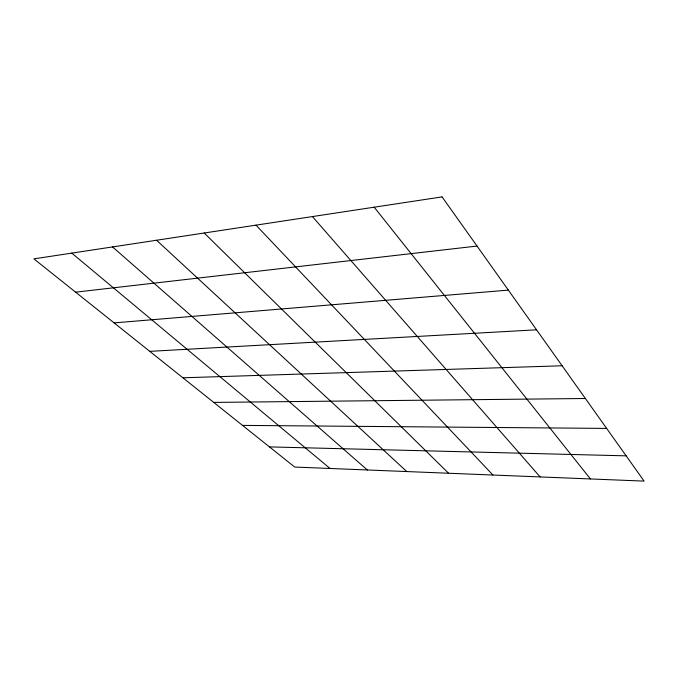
<?xml version="1.0" encoding="UTF-8"?>
<svg xmlns="http://www.w3.org/2000/svg" width="678" height="678" viewBox="0 0 678 678"><rect width="100%" height="100%" fill="white"/><g stroke="black" fill="none" stroke-linecap="round" stroke-linejoin="round"><path stroke-width="1.02" d="M75.605 292.159L477.032 246.063M114.116 322.898L508.339 290.116M149.779 351.357L536.561 329.813M182.899 377.799L562.121 365.773M213.739 402.41L585.385 398.503M242.529 425.394L606.64 428.411M269.463 446.895L626.141 455.845M71.775 253.114L330.025 468.473M112.548 246.928L367.315 469.973M156.559 240.241L406.766 471.557M204.214 233.012L448.573 473.244M255.987 225.147L492.948 475.024M312.422 216.579L540.137 476.922M374.188 207.197L590.419 478.948M442.081 196.891L33.9 258.869L294.718 467.049L644.1 481.109L442.081 196.891"/></g></svg>
